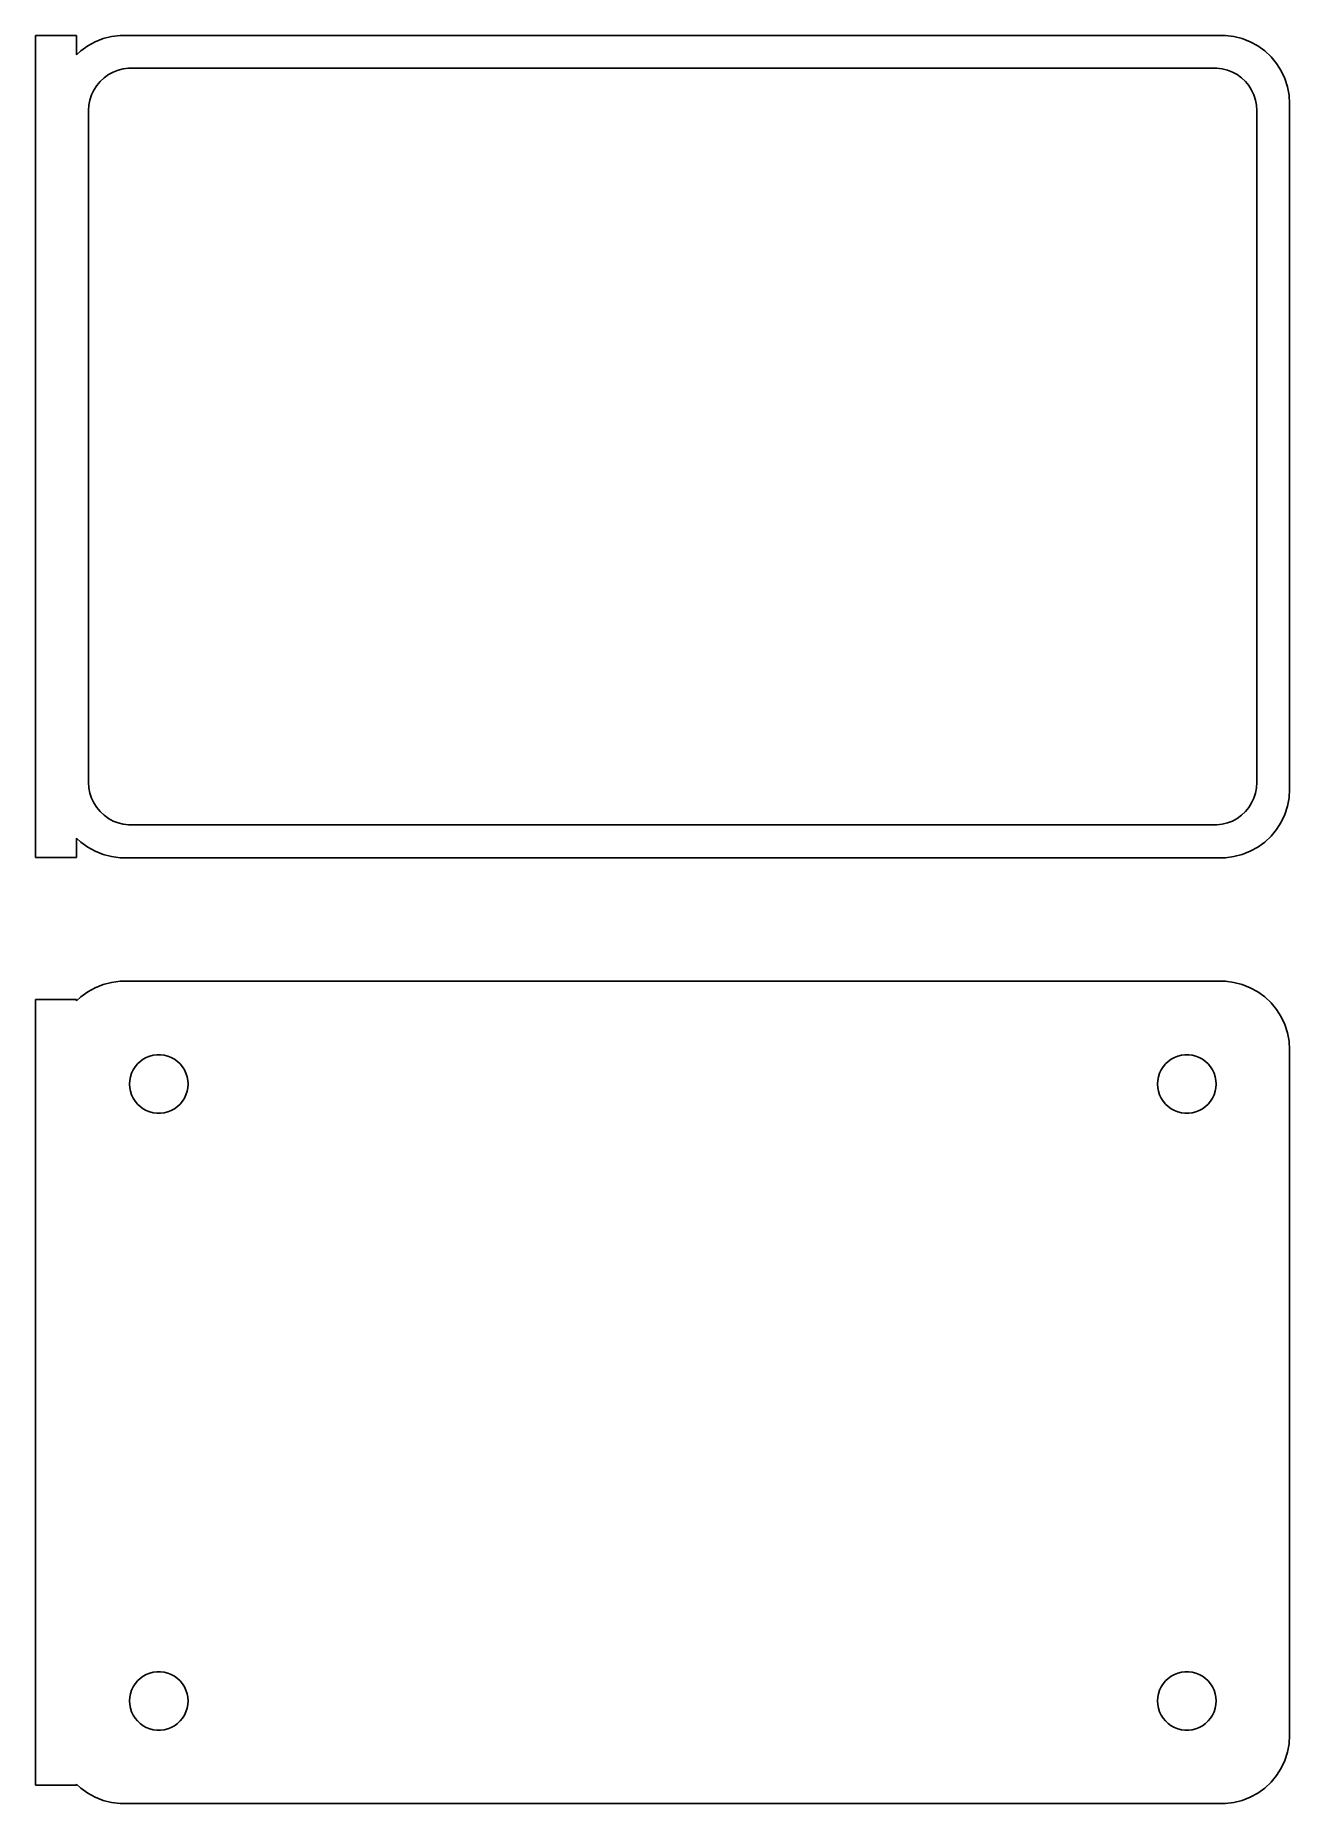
# Model space of a CAD drawing. Header units: metres. Extents: x -46 to 45, y 108 to 237.
import ezdxf

# ---------------------------------------------------------------- set-up
doc = ezdxf.new("R2010")
doc.units = ezdxf.units.M

msp = doc.modelspace()

# ---------------------------------------------------------------- linework, layer by layer
for p, q in [((-43.5, 236.979), (-46.5, 236.979)), ((-46.5, 236.979), (-46.5, 177.021)), ((-43.5, 235.559), (-43.5, 236.979)), ((-42.6791, 236.222), (-43.1871, 235.853)), ((-42.1289, 236.524), (-42.6791, 236.222)), ((-41.5451, 236.755), (-42.1289, 236.524)), ((-40.9369, 236.911), (-41.5451, 236.755)), ((-40.3139, 236.99), (-40.9369, 236.911)), ((40.3139, 236.99), (-40.3139, 236.99)), ((40.9369, 236.911), (40.3139, 236.99)), ((41.5451, 236.755), (40.9369, 236.911)), ((42.1289, 236.524), (41.5451, 236.755)), ((42.6791, 236.222), (42.1289, 236.524)), ((43.1871, 235.853), (42.6791, 236.222)), ((-43.1871, 235.853), (-43.5, 235.559)), ((43.6448, 235.423), (43.1871, 235.853)), ((44.0451, 234.939), (43.6448, 235.423)), ((44.3815, 234.409), (44.0451, 234.939)), ((-42.0184, 233.33), (-41.7692, 233.631)), ((-41.7692, 233.631), (-41.4842, 233.899)), ((-41.4842, 233.899), (-41.168, 234.128)), ((-41.168, 234.128), (-40.8254, 234.317)), ((-40.8254, 234.317), (-40.4619, 234.461)), ((-40.4619, 234.461), (-40.0833, 234.558)), ((-40.0833, 234.558), (-39.6954, 234.607)), ((-39.6954, 234.607), (39.6954, 234.607)), ((39.6954, 234.607), (40.0833, 234.558)), ((40.0833, 234.558), (40.4619, 234.461)), ((40.4619, 234.461), (40.8254, 234.317)), ((40.8254, 234.317), (41.168, 234.128)), ((41.168, 234.128), (41.4842, 233.899)), ((41.4842, 233.899), (41.7692, 233.631)), ((41.7692, 233.631), (42.0184, 233.33)), ((44.6489, 233.841), (44.3815, 234.409)), ((44.8429, 233.243), (44.6489, 233.841)), ((-42.5884, 231.89), (-42.5151, 232.274)), ((-42.5151, 232.274), (-42.3943, 232.646)), ((-42.3943, 232.646), (-42.2279, 233)), ((-42.2279, 233), (-42.0184, 233.33)), ((42.0184, 233.33), (42.2279, 233)), ((42.2279, 233), (42.3943, 232.646)), ((42.3943, 232.646), (42.5151, 232.274)), ((42.5151, 232.274), (42.5884, 231.89)), ((44.9606, 232.627), (44.8429, 233.243)), ((45, 232), (44.9606, 232.627)), ((-42.6129, 231.5), (-42.5884, 231.89)), ((-42.6129, 182.5), (-42.6129, 231.5)), ((42.5884, 231.89), (42.6129, 231.5)), ((42.6129, 231.5), (42.6129, 182.5)), ((45, 182), (45, 232)), ((-42.5884, 182.11), (-42.6129, 182.5)), ((-42.5151, 181.726), (-42.5884, 182.11)), ((42.5884, 182.11), (42.5151, 181.726)), ((42.6129, 182.5), (42.5884, 182.11)), ((44.9606, 181.373), (45, 182)), ((-42.3943, 181.354), (-42.5151, 181.726)), ((-42.2279, 181), (-42.3943, 181.354)), ((-42.0184, 180.67), (-42.2279, 181)), ((-41.7692, 180.369), (-42.0184, 180.67)), ((42.0184, 180.67), (41.7692, 180.369)), ((42.2279, 181), (42.0184, 180.67)), ((42.3943, 181.354), (42.2279, 181)), ((42.5151, 181.726), (42.3943, 181.354)), ((44.6489, 180.159), (44.8429, 180.757)), ((44.8429, 180.757), (44.9606, 181.373)), ((-41.4842, 180.101), (-41.7692, 180.369)), ((-41.168, 179.872), (-41.4842, 180.101)), ((-40.8254, 179.683), (-41.168, 179.872)), ((-40.4619, 179.539), (-40.8254, 179.683)), ((-40.0833, 179.442), (-40.4619, 179.539)), ((-39.6954, 179.393), (-40.0833, 179.442)), ((39.6954, 179.393), (-39.6954, 179.393)), ((40.0833, 179.442), (39.6954, 179.393)), ((40.4619, 179.539), (40.0833, 179.442)), ((40.8254, 179.683), (40.4619, 179.539)), ((41.168, 179.872), (40.8254, 179.683)), ((41.4842, 180.101), (41.168, 179.872)), ((41.7692, 180.369), (41.4842, 180.101)), ((44.0451, 179.061), (44.3815, 179.591)), ((44.3815, 179.591), (44.6489, 180.159)), ((-43.5, 177.021), (-43.5, 178.441)), ((-43.5, 178.441), (-43.1871, 178.147)), ((-43.1871, 178.147), (-42.6791, 177.778)), ((42.6791, 177.778), (43.1871, 178.147)), ((43.1871, 178.147), (43.6448, 178.577)), ((43.6448, 178.577), (44.0451, 179.061)), ((-46.5, 177.021), (-43.5, 177.021)), ((-42.6791, 177.778), (-42.1289, 177.476)), ((-42.1289, 177.476), (-41.5451, 177.245)), ((-41.5451, 177.245), (-40.9369, 177.089)), ((-40.9369, 177.089), (-40.3139, 177.01)), ((-40.3139, 177.01), (40.3139, 177.01)), ((40.3139, 177.01), (40.9369, 177.089)), ((40.9369, 177.089), (41.5451, 177.245)), ((41.5451, 177.245), (42.1289, 177.476)), ((42.1289, 177.476), (42.6791, 177.778)), ((-41.5451, 167.755), (-42.1289, 167.524)), ((-40.9369, 167.911), (-41.5451, 167.755)), ((-40.3139, 167.99), (-40.9369, 167.911)), ((40.3139, 167.99), (-40.3139, 167.99)), ((40.9369, 167.911), (40.3139, 167.99)), ((41.5451, 167.755), (40.9369, 167.911)), ((42.1289, 167.524), (41.5451, 167.755)), ((-43.5, 166.653), (-46.5, 166.653)), ((-46.5, 166.653), (-46.5, 109.347)), ((-43.1871, 166.853), (-43.5, 166.559)), ((-43.5, 166.559), (-43.5, 166.653)), ((-42.6791, 167.222), (-43.1871, 166.853)), ((-42.1289, 167.524), (-42.6791, 167.222)), ((42.6791, 167.222), (42.1289, 167.524)), ((43.1871, 166.853), (42.6791, 167.222)), ((43.6448, 166.423), (43.1871, 166.853)), ((44.0451, 165.939), (43.6448, 166.423)), ((44.3815, 165.409), (44.0451, 165.939)), ((44.6489, 164.841), (44.3815, 165.409)), ((44.8429, 164.243), (44.6489, 164.841)), ((44.9606, 163.627), (44.8429, 164.243)), ((-38.4092, 162.432), (-38.1598, 162.531)), ((-38.1598, 162.531), (-37.9001, 162.597)), ((-37.9001, 162.597), (-37.6341, 162.631)), ((-37.6341, 162.631), (-37.3659, 162.631)), ((-37.3659, 162.631), (-37.0999, 162.597)), ((-37.0999, 162.597), (-36.8401, 162.531)), ((-36.8401, 162.531), (-36.5908, 162.432)), ((36.5908, 162.432), (36.8401, 162.531)), ((36.8401, 162.531), (37.0999, 162.597)), ((37.0999, 162.597), (37.3659, 162.631)), ((37.3659, 162.631), (37.6341, 162.631)), ((37.6341, 162.631), (37.9001, 162.597)), ((37.9001, 162.597), (38.1598, 162.531)), ((38.1598, 162.531), (38.4092, 162.432)), ((45, 163), (44.9606, 163.627)), ((45, 113), (45, 163)), ((-39.5682, 161.031), (-39.4853, 161.286)), ((-39.4853, 161.286), (-39.3712, 161.529)), ((-39.3712, 161.529), (-39.2275, 161.755)), ((-39.2275, 161.755), (-39.0565, 161.962)), ((-39.0565, 161.962), (-38.8611, 162.145)), ((-38.8611, 162.145), (-38.6441, 162.303)), ((-38.6441, 162.303), (-38.4092, 162.432)), ((-36.5908, 162.432), (-36.3559, 162.303)), ((-36.3559, 162.303), (-36.1389, 162.145)), ((-36.1389, 162.145), (-35.9434, 161.962)), ((-35.9434, 161.962), (-35.7725, 161.755)), ((-35.7725, 161.755), (-35.6288, 161.529)), ((-35.6288, 161.529), (-35.5146, 161.286)), ((-35.5146, 161.286), (-35.4318, 161.031)), ((35.4318, 161.031), (35.5146, 161.286)), ((35.5146, 161.286), (35.6288, 161.529)), ((35.6288, 161.529), (35.7725, 161.755)), ((35.7725, 161.755), (35.9434, 161.962)), ((35.9434, 161.962), (36.1389, 162.145)), ((36.1389, 162.145), (36.3559, 162.303)), ((36.3559, 162.303), (36.5908, 162.432)), ((38.4092, 162.432), (38.6441, 162.303)), ((38.6441, 162.303), (38.8611, 162.145)), ((38.8611, 162.145), (39.0565, 161.962)), ((39.0565, 161.962), (39.2275, 161.755)), ((39.2275, 161.755), (39.3712, 161.529)), ((39.3712, 161.529), (39.4853, 161.286)), ((39.4853, 161.286), (39.5682, 161.031)), ((-39.6353, 160.5), (-39.6185, 160.768)), ((-39.6185, 160.232), (-39.6353, 160.5)), ((-39.6185, 160.768), (-39.5682, 161.031)), ((-39.5682, 159.969), (-39.6185, 160.232)), ((-39.4853, 159.714), (-39.5682, 159.969)), ((-35.4318, 159.969), (-35.5146, 159.714)), ((-35.4318, 161.031), (-35.3815, 160.768)), ((-35.3815, 160.232), (-35.4318, 159.969)), ((-35.3815, 160.768), (-35.3647, 160.5)), ((-35.3647, 160.5), (-35.3815, 160.232)), ((35.3647, 160.5), (35.3815, 160.768)), ((35.3815, 160.232), (35.3647, 160.5)), ((35.3815, 160.768), (35.4318, 161.031)), ((35.4318, 159.969), (35.3815, 160.232)), ((35.5146, 159.714), (35.4318, 159.969)), ((39.5682, 159.969), (39.4853, 159.714)), ((39.5682, 161.031), (39.6185, 160.768)), ((39.6185, 160.232), (39.5682, 159.969)), ((39.6185, 160.768), (39.6353, 160.5)), ((39.6353, 160.5), (39.6185, 160.232)), ((-39.3712, 159.471), (-39.4853, 159.714)), ((-39.2275, 159.245), (-39.3712, 159.471)), ((-39.0565, 159.038), (-39.2275, 159.245)), ((-38.8611, 158.855), (-39.0565, 159.038)), ((-38.6441, 158.697), (-38.8611, 158.855)), ((-38.4092, 158.568), (-38.6441, 158.697)), ((-36.3559, 158.697), (-36.5908, 158.568)), ((-36.1389, 158.855), (-36.3559, 158.697)), ((-35.9434, 159.038), (-36.1389, 158.855)), ((-35.7725, 159.245), (-35.9434, 159.038)), ((-35.6288, 159.471), (-35.7725, 159.245)), ((-35.5146, 159.714), (-35.6288, 159.471)), ((35.6288, 159.471), (35.5146, 159.714)), ((35.7725, 159.245), (35.6288, 159.471)), ((35.9434, 159.038), (35.7725, 159.245)), ((36.1389, 158.855), (35.9434, 159.038)), ((36.3559, 158.697), (36.1389, 158.855)), ((36.5908, 158.568), (36.3559, 158.697)), ((38.6441, 158.697), (38.4092, 158.568)), ((38.8611, 158.855), (38.6441, 158.697)), ((39.0565, 159.038), (38.8611, 158.855)), ((39.2275, 159.245), (39.0565, 159.038)), ((39.3712, 159.471), (39.2275, 159.245)), ((39.4853, 159.714), (39.3712, 159.471)), ((-38.1598, 158.469), (-38.4092, 158.568)), ((-37.9001, 158.403), (-38.1598, 158.469)), ((-37.6341, 158.369), (-37.9001, 158.403)), ((-37.3659, 158.369), (-37.6341, 158.369)), ((-37.0999, 158.403), (-37.3659, 158.369)), ((-36.8401, 158.469), (-37.0999, 158.403)), ((-36.5908, 158.568), (-36.8401, 158.469)), ((36.8401, 158.469), (36.5908, 158.568)), ((37.0999, 158.403), (36.8401, 158.469)), ((37.3659, 158.369), (37.0999, 158.403)), ((37.6341, 158.369), (37.3659, 158.369)), ((37.9001, 158.403), (37.6341, 158.369)), ((38.1598, 158.469), (37.9001, 158.403)), ((38.4092, 158.568), (38.1598, 158.469)), ((-38.6441, 117.303), (-38.4092, 117.432)), ((-38.4092, 117.432), (-38.1598, 117.531)), ((-38.1598, 117.531), (-37.9001, 117.597)), ((-37.9001, 117.597), (-37.6341, 117.631)), ((-37.6341, 117.631), (-37.3659, 117.631)), ((-37.3659, 117.631), (-37.0999, 117.597)), ((-37.0999, 117.597), (-36.8401, 117.531)), ((-36.8401, 117.531), (-36.5908, 117.432)), ((-36.5908, 117.432), (-36.3559, 117.303)), ((36.3559, 117.303), (36.5908, 117.432)), ((36.5908, 117.432), (36.8401, 117.531)), ((36.8401, 117.531), (37.0999, 117.597)), ((37.0999, 117.597), (37.3659, 117.631)), ((37.3659, 117.631), (37.6341, 117.631)), ((37.6341, 117.631), (37.9001, 117.597)), ((37.9001, 117.597), (38.1598, 117.531)), ((38.1598, 117.531), (38.4092, 117.432)), ((38.4092, 117.432), (38.6441, 117.303)), ((-39.5682, 116.031), (-39.4853, 116.286)), ((-39.4853, 116.286), (-39.3712, 116.529)), ((-39.3712, 116.529), (-39.2275, 116.755)), ((-39.2275, 116.755), (-39.0565, 116.962)), ((-39.0565, 116.962), (-38.8611, 117.145)), ((-38.8611, 117.145), (-38.6441, 117.303)), ((-36.3559, 117.303), (-36.1389, 117.145)), ((-36.1389, 117.145), (-35.9434, 116.962)), ((-35.9434, 116.962), (-35.7725, 116.755)), ((-35.7725, 116.755), (-35.6288, 116.529)), ((-35.6288, 116.529), (-35.5146, 116.286)), ((-35.5146, 116.286), (-35.4318, 116.031)), ((35.4318, 116.031), (35.5146, 116.286)), ((35.5146, 116.286), (35.6288, 116.529)), ((35.6288, 116.529), (35.7725, 116.755)), ((35.7725, 116.755), (35.9434, 116.962)), ((35.9434, 116.962), (36.1389, 117.145)), ((36.1389, 117.145), (36.3559, 117.303)), ((38.6441, 117.303), (38.8611, 117.145)), ((38.8611, 117.145), (39.0565, 116.962)), ((39.0565, 116.962), (39.2275, 116.755)), ((39.2275, 116.755), (39.3712, 116.529)), ((39.3712, 116.529), (39.4853, 116.286)), ((39.4853, 116.286), (39.5682, 116.031)), ((-39.6353, 115.5), (-39.6185, 115.768)), ((-39.6185, 115.232), (-39.6353, 115.5)), ((-39.6185, 115.768), (-39.5682, 116.031)), ((-39.5682, 114.969), (-39.6185, 115.232)), ((-39.4853, 114.714), (-39.5682, 114.969)), ((-35.4318, 114.969), (-35.5146, 114.714)), ((-35.4318, 116.031), (-35.3815, 115.768)), ((-35.3815, 115.232), (-35.4318, 114.969)), ((-35.3815, 115.768), (-35.3647, 115.5)), ((-35.3647, 115.5), (-35.3815, 115.232)), ((35.3647, 115.5), (35.3815, 115.768)), ((35.3815, 115.232), (35.3647, 115.5)), ((35.3815, 115.768), (35.4318, 116.031)), ((35.4318, 114.969), (35.3815, 115.232)), ((35.5146, 114.714), (35.4318, 114.969)), ((39.5682, 114.969), (39.4853, 114.714)), ((39.5682, 116.031), (39.6185, 115.768)), ((39.6185, 115.232), (39.5682, 114.969)), ((39.6185, 115.768), (39.6353, 115.5)), ((39.6353, 115.5), (39.6185, 115.232)), ((-39.3712, 114.471), (-39.4853, 114.714)), ((-39.2275, 114.245), (-39.3712, 114.471)), ((-39.0565, 114.038), (-39.2275, 114.245)), ((-38.8611, 113.855), (-39.0565, 114.038)), ((-38.6441, 113.697), (-38.8611, 113.855)), ((-38.4092, 113.568), (-38.6441, 113.697)), ((-38.1598, 113.469), (-38.4092, 113.568)), ((-36.5908, 113.568), (-36.8401, 113.469)), ((-36.3559, 113.697), (-36.5908, 113.568)), ((-36.1389, 113.855), (-36.3559, 113.697)), ((-35.9434, 114.038), (-36.1389, 113.855)), ((-35.7725, 114.245), (-35.9434, 114.038)), ((-35.6288, 114.471), (-35.7725, 114.245)), ((-35.5146, 114.714), (-35.6288, 114.471)), ((35.6288, 114.471), (35.5146, 114.714)), ((35.7725, 114.245), (35.6288, 114.471)), ((35.9434, 114.038), (35.7725, 114.245)), ((36.1389, 113.855), (35.9434, 114.038)), ((36.3559, 113.697), (36.1389, 113.855)), ((36.5908, 113.568), (36.3559, 113.697)), ((36.8401, 113.469), (36.5908, 113.568)), ((38.4092, 113.568), (38.1598, 113.469)), ((38.6441, 113.697), (38.4092, 113.568)), ((38.8611, 113.855), (38.6441, 113.697)), ((39.0565, 114.038), (38.8611, 113.855)), ((39.2275, 114.245), (39.0565, 114.038)), ((39.3712, 114.471), (39.2275, 114.245)), ((39.4853, 114.714), (39.3712, 114.471)), ((-37.9001, 113.403), (-38.1598, 113.469)), ((-37.6341, 113.369), (-37.9001, 113.403)), ((-37.3659, 113.369), (-37.6341, 113.369)), ((-37.0999, 113.403), (-37.3659, 113.369)), ((-36.8401, 113.469), (-37.0999, 113.403)), ((37.0999, 113.403), (36.8401, 113.469)), ((37.3659, 113.369), (37.0999, 113.403)), ((37.6341, 113.369), (37.3659, 113.369)), ((37.9001, 113.403), (37.6341, 113.369)), ((38.1598, 113.469), (37.9001, 113.403)), ((44.8429, 111.757), (44.9606, 112.373)), ((44.9606, 112.373), (45, 113)), ((44.3815, 110.591), (44.6489, 111.159)), ((44.6489, 111.159), (44.8429, 111.757)), ((43.6448, 109.577), (44.0451, 110.061)), ((44.0451, 110.061), (44.3815, 110.591)), ((-46.5, 109.347), (-43.5, 109.347)), ((-43.5, 109.347), (-43.5, 109.441)), ((-43.5, 109.441), (-43.1871, 109.147)), ((-43.1871, 109.147), (-42.6791, 108.778)), ((-42.6791, 108.778), (-42.1289, 108.476)), ((-42.1289, 108.476), (-41.5451, 108.245)), ((41.5451, 108.245), (42.1289, 108.476)), ((42.1289, 108.476), (42.6791, 108.778)), ((42.6791, 108.778), (43.1871, 109.147)), ((43.1871, 109.147), (43.6448, 109.577)), ((-41.5451, 108.245), (-40.9369, 108.089)), ((-40.9369, 108.089), (-40.3139, 108.01)), ((-40.3139, 108.01), (40.3139, 108.01)), ((40.3139, 108.01), (40.9369, 108.089)), ((40.9369, 108.089), (41.5451, 108.245))]:
    msp.add_line(p, q)

doc.saveas('drawing.dxf')
